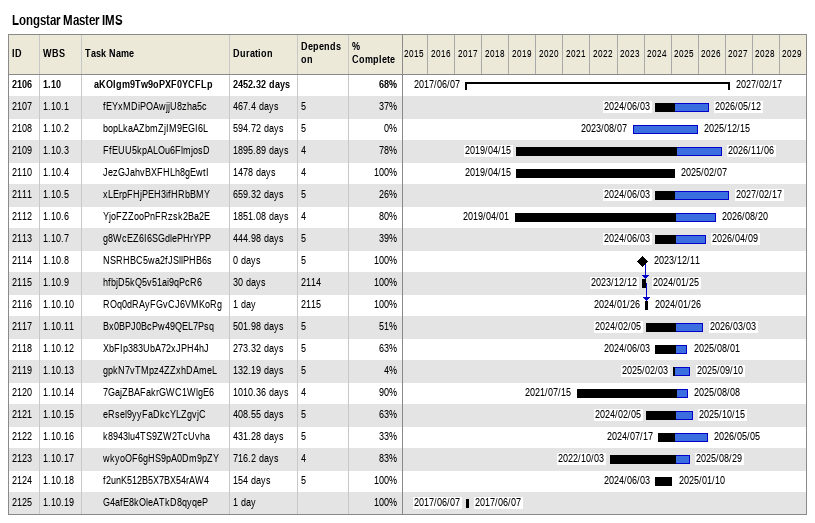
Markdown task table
Longstar Master IMS

| ID | WBS | Task | Duration | Start | Finish | Predecessors | % complete |
|---|---|---|---|---|---|---|---|
| 2106 | 1.10 | **aKOlgm9Tw9oPXF0YCFLp** | 2452.32d | 2017-06-07 | 2027-02-17 |  | 68 |
| 2107 | 1.10.1 | fEYxMDiPOAwjjU8zha5c | 467.4d | 2024-06-03 | 2026-05-12 | 5 | 37 |
| 2108 | 1.10.2 | bopLkaAZbmZjIM9EGI6L | 594.72d | 2023-08-07 | 2025-12-15 | 5 | 0 |
| 2109 | 1.10.3 | FfEUU5kpALOu6FlmjosD | 1895.89d | 2019-04-15 | 2026-11-06 | 4 | 78 |
| 2110 | 1.10.4 | JezGJahvBXFHLh8gEwtI | 1478d | 2019-04-15 | 2025-02-07 | 4 | 100 |
| 2111 | 1.10.5 | xLErpFHjPEH3ifHRbBMY | 659.32d | 2024-06-03 | 2027-02-17 | 5 | 26 |
| 2112 | 1.10.6 | YjoFZZooPnFRzsk2Ba2E | 1851.08d | 2019-04-01 | 2026-08-20 | 4 | 80 |
| 2113 | 1.10.7 | g8WcEZ6I6SGdlePHrYPP | 444.98d | 2024-06-03 | 2026-04-09 | 5 | 39 |
| 2114 | 1.10.8 | NSRHBC5wa2fJSllPHB6s | 0d | 2023-12-11 | 2023-12-11 | 5 | 100 |
| 2115 | 1.10.9 | hfbjD5kQ5v51ai9qPcR6 | 30d | 2023-12-12 | 2024-01-25 | 2114 | 100 |
| 2116 | 1.10.10 | ROq0dRAyFGvCJ6VMKoRg | 1d | 2024-01-26 | 2024-01-26 | 2115 | 100 |
| 2117 | 1.10.11 | Bx0BPJ0BcPw49QEL7Psq | 501.98d | 2024-02-05 | 2026-03-03 | 5 | 51 |
| 2118 | 1.10.12 | XbFIp383UbA72xJPH4hJ | 273.32d | 2024-06-03 | 2025-08-01 | 5 | 63 |
| 2119 | 1.10.13 | gpkN7vTMpz4ZZxhDAmeL | 132.19d | 2025-02-03 | 2025-09-10 | 5 | 4 |
| 2120 | 1.10.14 | 7GajZBAFakrGWC1WlgE6 | 1010.36d | 2021-07-15 | 2025-08-08 | 4 | 90 |
| 2121 | 1.10.15 | eRsel9yyFaDkcYLZgvjC | 408.55d | 2024-02-05 | 2025-10-15 | 5 | 63 |
| 2122 | 1.10.16 | k8943lu4TS9ZW2TcUvha | 431.28d | 2024-07-17 | 2026-05-05 | 5 | 33 |
| 2123 | 1.10.17 | wkyoOF6gHS9pA0Dm9pZY | 716.2d | 2022-10-03 | 2025-08-29 | 4 | 83 |
| 2124 | 1.10.18 | f2unK512B5X7BX54rAW4 | 154d | 2024-06-03 | 2025-01-10 | 5 | 100 |
| 2125 | 1.10.19 | G4afE8kOleATkD8qyqeP | 1d | 2017-06-07 | 2017-06-07 |  | 100 |
